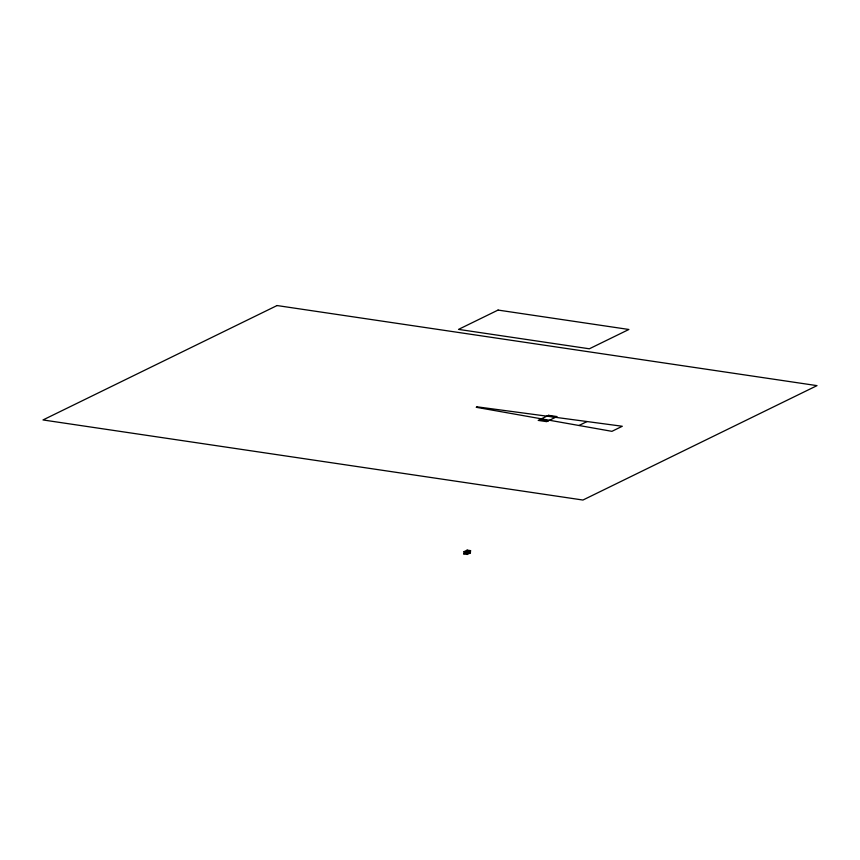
<?xml version="1.0" encoding="UTF-8"?>
<svg xmlns="http://www.w3.org/2000/svg" width="860" height="860" viewBox="0 0 860 860"><rect width="100%" height="100%" fill="white"/><g stroke="black" fill="none" stroke-linecap="round" stroke-linejoin="round"><path stroke-width="1.29" d="M463.83 553.947L464.024 551.679L467.173 550.131L470.56 550.636L470.366 552.916L467.206 554.453L463.83 553.947L466.98 552.41L470.366 552.916M466.98 552.41L467.173 550.131M467.206 554.453L467.399 552.174L470.56 550.636M578.974 425.496L587.058 421.54M547.465 415.875L556.108 417.025M464.024 551.679L467.399 552.174M540.284 419.379L548.368 420.809M277.06 305.547L43 419.949L582.94 500.036L817 385.635L277.06 305.547M498.069 310.073L458.541 329.391L589.347 348.794L628.875 329.477L498.069 310.073M477.192 406.844L476.257 407.296L611.922 431.333L622.296 426.259L477.192 406.844M548.583 415.326L538.21 420.4L546.659 421.647L557.033 416.573L548.583 415.326"/></g></svg>
